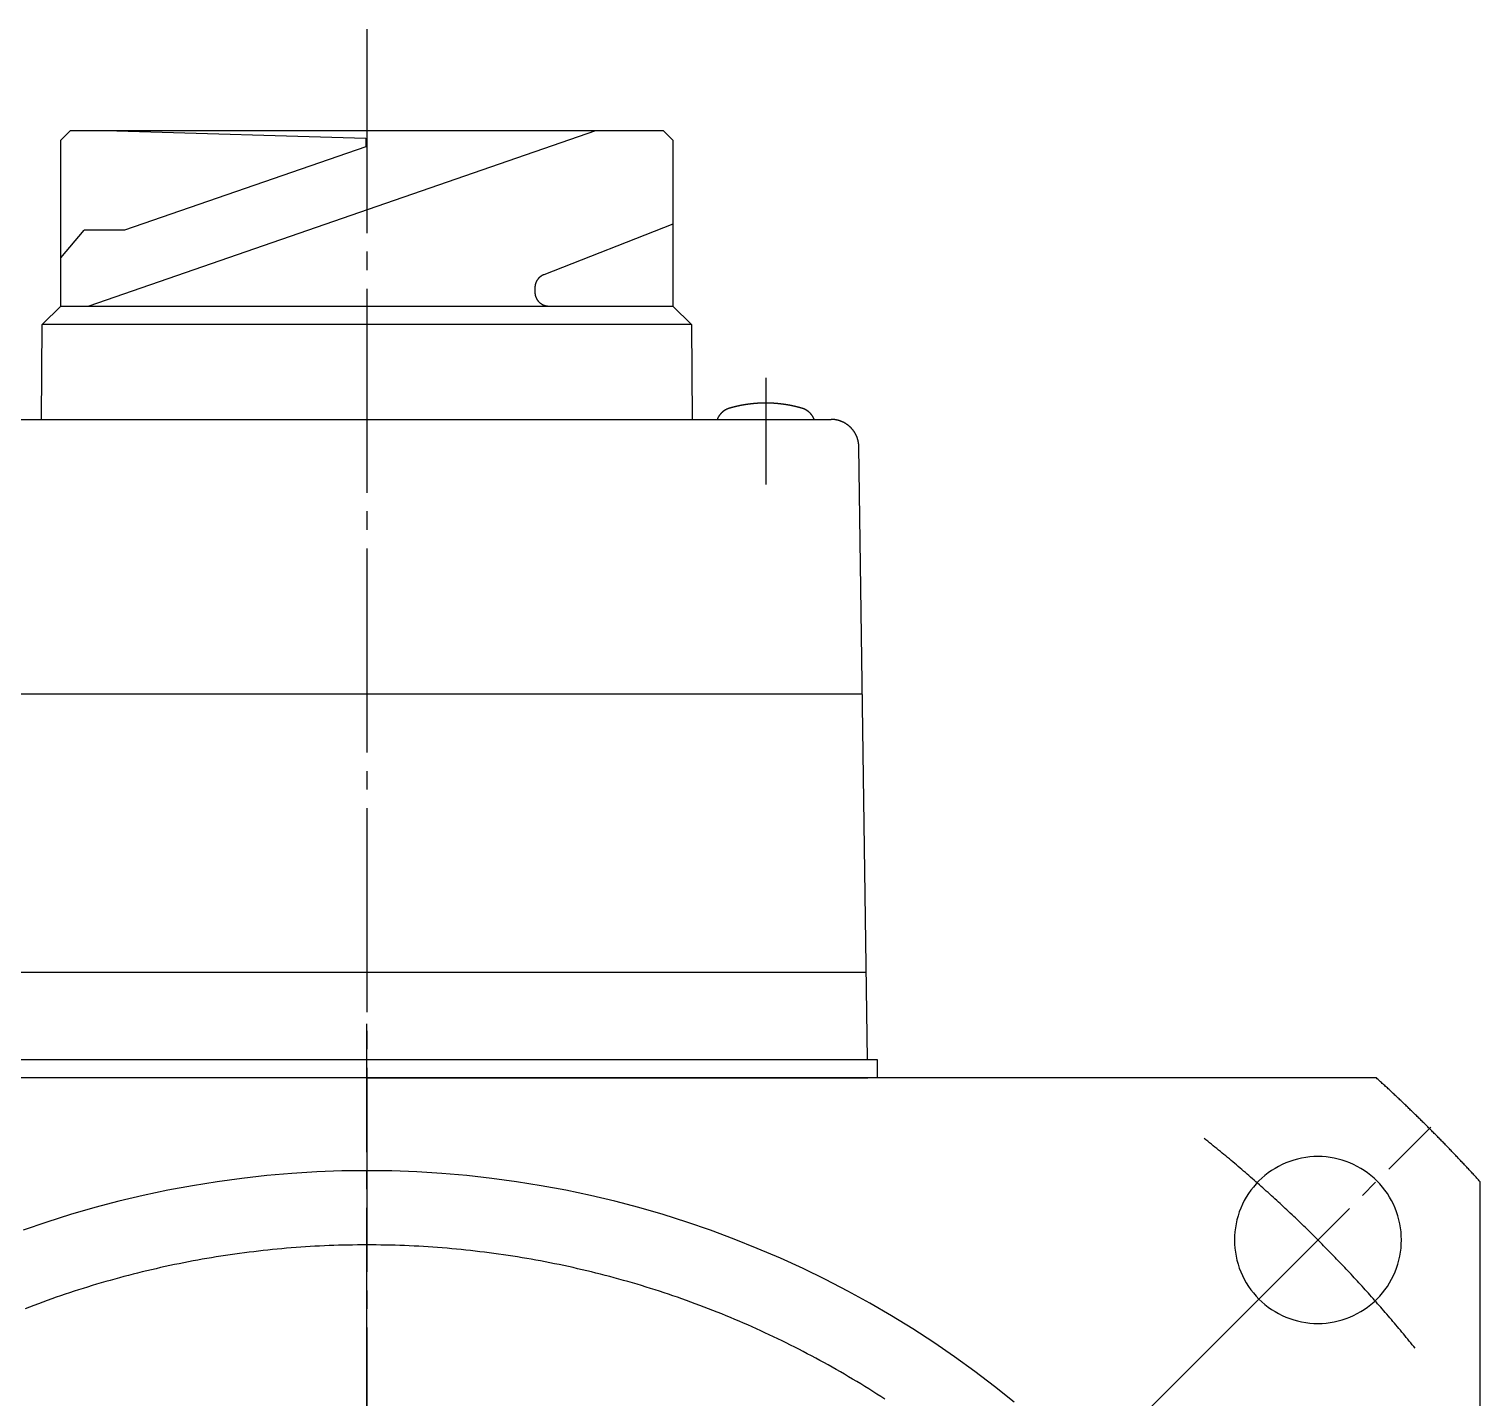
# Model space of a CAD drawing. Extents: x 0 to 707, y 0 to 380.
# Drawn here: x 624.1 to 702.3, y 306.7 to 380.5 of the extents above; entities that cross this region are included whole.
import ezdxf

# ---------------------------------------------------------------- set-up
doc = ezdxf.new("R2010")
doc.units = 0
doc.linetypes.add('DASH_CENTER', pattern=[14, 11, -1, 1, -1])
doc.layers.get('0').update_dxf_attribs({"linetype": 'CONTINUOUS'})

msp = doc.modelspace()

# ---------------------------------------------------------------- linework, layer by layer
at = {"color": 1, "linetype": 'DASH_CENTER'}
for p, q in [((642.259, 380.471), (642.259, 301.224)), ((663.759, 361.671), (663.759, 355.926)), ((642.259, 263.926), (642.259, 326.846)), ((687.443, 309.11), (699.606, 321.272)), ((687.443, 309.11), (656.817, 278.484))]:
    msp.add_line(p, q, dxfattribs=at)
at = {"color": 7, "linetype": 'CONTINUOUS'}
for p, q in [((625.762, 374.476), (626.262, 374.976)), ((658.257, 374.976), (626.262, 374.976)), ((658.257, 374.976), (626.272, 374.976)), ((654.589, 374.976), (627.283, 365.536)), ((628.789, 374.976), (642.201, 374.59)), ((658.757, 374.476), (658.257, 374.976)), ((625.762, 365.536), (625.762, 374.476)), ((642.201, 374.117), (629.199, 369.63)), ((642.201, 374.59), (642.201, 374.117)), ((658.757, 374.476), (658.757, 365.536)), ((658.757, 369.954), (651.796, 367.223)), ((625.762, 368.133), (627.017, 369.63)), ((629.199, 369.63), (627.017, 369.63)), ((651.32, 366.525), (651.32, 366.286)), ((624.762, 364.536), (625.762, 365.536)), ((625.762, 365.536), (652.07, 365.536)), ((652.07, 365.536), (658.757, 365.536)), ((658.757, 365.536), (659.757, 364.536)), ((658.757, 365.536), (659.757, 364.536)), ((624.731, 359.426), (624.762, 364.536)), ((659.757, 364.536), (624.762, 364.536)), ((659.757, 364.536), (659.788, 359.426)), ((617.238, 359.426), (642.259, 359.426)), ((642.259, 359.426), (667.281, 359.426)), ((669.255, 324.926), (668.781, 357.948)), ((615.547, 344.626), (642.259, 344.626)), ((642.259, 344.626), (668.972, 344.626)), ((615.331, 329.626), (642.259, 329.626)), ((642.259, 329.626), (669.187, 329.626)), ((614.759, 324.926), (642.259, 324.926)), ((642.259, 324.926), (669.759, 324.926)), ((669.759, 324.926), (669.759, 323.926)), ((642.259, 323.926), (614.009, 323.926)), ((642.259, 323.926), (669.259, 323.926)), ((696.674, 323.926), (642.259, 323.926)), ((642.259, 323.926), (669.259, 323.926)), ((702.259, 318.341), (702.259, 209.511))]:
    msp.add_line(p, q, dxfattribs=at)
for points in [[(651.796, 367.223, 0), (651.789, 367.22, 0), (651.783, 367.218, 0), (651.776, 367.215, 0), (651.77, 367.212, 0), (651.763, 367.209, 0), (651.757, 367.206, 0), (651.751, 367.203, 0), (651.744, 367.2, 0), (651.738, 367.197, 0), (651.732, 367.194, 0), (651.725, 367.191, 0), (651.719, 367.188, 0), (651.713, 367.185, 0), (651.707, 367.181, 0), (651.701, 367.178, 0), (651.695, 367.174, 0), (651.689, 367.171, 0), (651.683, 367.167, 0), (651.677, 367.163, 0), (651.671, 367.16, 0), (651.665, 367.156, 0), (651.659, 367.152, 0), (651.653, 367.148, 0), (651.647, 367.144, 0), (651.641, 367.14, 0), (651.636, 367.136, 0), (651.63, 367.132, 0), (651.624, 367.128, 0), (651.619, 367.124, 0), (651.613, 367.12, 0), (651.607, 367.115, 0), (651.602, 367.111, 0), (651.596, 367.107, 0), (651.591, 367.102, 0), (651.586, 367.098, 0), (651.58, 367.093, 0), (651.575, 367.089, 0), (651.57, 367.084, 0), (651.565, 367.079, 0), (651.559, 367.075, 0), (651.554, 367.07, 0), (651.549, 367.065, 0), (651.544, 367.06, 0), (651.539, 367.055, 0), (651.534, 367.05, 0), (651.529, 367.045, 0), (651.525, 367.04, 0), (651.52, 367.035, 0), (651.515, 367.03, 0), (651.51, 367.024, 0), (651.506, 367.019, 0), (651.501, 367.014, 0), (651.497, 367.009, 0), (651.492, 367.003, 0), (651.488, 366.998, 0), (651.483, 366.992, 0), (651.479, 366.987, 0), (651.475, 366.981, 0), (651.47, 366.976, 0), (651.466, 366.97, 0), (651.462, 366.964, 0), (651.458, 366.959, 0), (651.454, 366.953, 0), (651.45, 366.947, 0), (651.446, 366.941, 0), (651.442, 366.936, 0), (651.438, 366.93, 0), (651.434, 366.924, 0), (651.431, 366.918, 0), (651.427, 366.912, 0), (651.424, 366.906, 0), (651.42, 366.9, 0), (651.417, 366.894, 0), (651.413, 366.888, 0), (651.41, 366.881, 0), (651.406, 366.875, 0), (651.403, 366.869, 0), (651.4, 366.863, 0), (651.397, 366.856, 0), (651.394, 366.85, 0), (651.391, 366.844, 0), (651.388, 366.837, 0), (651.385, 366.831, 0), (651.382, 366.825, 0), (651.379, 366.818, 0), (651.377, 366.812, 0), (651.374, 366.805, 0), (651.371, 366.799, 0), (651.369, 366.792, 0), (651.366, 366.786, 0), (651.364, 366.779, 0), (651.362, 366.772, 0), (651.359, 366.766, 0), (651.357, 366.759, 0), (651.355, 366.752, 0), (651.353, 366.746, 0), (651.351, 366.739, 0), (651.349, 366.732, 0), (651.347, 366.726, 0), (651.345, 366.719, 0), (651.343, 366.712, 0), (651.342, 366.705, 0), (651.34, 366.698, 0), (651.338, 366.692, 0), (651.337, 366.685, 0), (651.335, 366.678, 0), (651.334, 366.671, 0), (651.333, 366.664, 0), (651.331, 366.657, 0), (651.33, 366.65, 0), (651.329, 366.643, 0), (651.328, 366.636, 0), (651.327, 366.63, 0), (651.326, 366.623, 0), (651.325, 366.616, 0), (651.324, 366.609, 0), (651.323, 366.602, 0), (651.323, 366.595, 0), (651.322, 366.588, 0), (651.322, 366.581, 0), (651.321, 366.574, 0), (651.321, 366.567, 0), (651.32, 366.56, 0), (651.32, 366.553, 0), (651.32, 366.546, 0), (651.32, 366.539, 0), (651.32, 366.532, 0), (651.32, 366.525, 0)], [(651.32, 366.286, 0), (651.32, 366.277, 0), (651.32, 366.268, 0), (651.32, 366.258, 0), (651.32, 366.249, 0), (651.321, 366.24, 0), (651.322, 366.231, 0), (651.322, 366.222, 0), (651.323, 366.213, 0), (651.324, 366.203, 0), (651.325, 366.194, 0), (651.326, 366.185, 0), (651.328, 366.176, 0), (651.329, 366.167, 0), (651.331, 366.158, 0), (651.332, 366.149, 0), (651.334, 366.14, 0), (651.336, 366.131, 0), (651.338, 366.122, 0), (651.34, 366.113, 0), (651.342, 366.104, 0), (651.344, 366.095, 0), (651.347, 366.086, 0), (651.349, 366.077, 0), (651.352, 366.068, 0), (651.355, 366.06, 0), (651.357, 366.051, 0), (651.36, 366.042, 0), (651.363, 366.033, 0), (651.367, 366.025, 0), (651.37, 366.016, 0), (651.373, 366.008, 0), (651.377, 365.999, 0), (651.38, 365.991, 0), (651.384, 365.982, 0), (651.388, 365.974, 0), (651.392, 365.965, 0), (651.396, 365.957, 0), (651.4, 365.949, 0), (651.404, 365.941, 0), (651.408, 365.933, 0), (651.412, 365.924, 0), (651.417, 365.916, 0), (651.422, 365.908, 0), (651.426, 365.901, 0), (651.431, 365.893, 0), (651.436, 365.885, 0), (651.441, 365.877, 0), (651.446, 365.869, 0), (651.451, 365.862, 0), (651.456, 365.854, 0), (651.462, 365.847, 0), (651.467, 365.839, 0), (651.473, 365.832, 0), (651.478, 365.825, 0), (651.484, 365.817, 0), (651.49, 365.81, 0), (651.496, 365.803, 0), (651.502, 365.796, 0), (651.508, 365.789, 0), (651.514, 365.782, 0), (651.52, 365.776, 0), (651.526, 365.769, 0), (651.533, 365.762, 0), (651.539, 365.756, 0), (651.546, 365.749, 0), (651.552, 365.743, 0), (651.559, 365.737, 0), (651.566, 365.73, 0), (651.573, 365.724, 0), (651.58, 365.718, 0), (651.587, 365.712, 0), (651.594, 365.706, 0), (651.601, 365.701, 0), (651.608, 365.695, 0), (651.615, 365.689, 0), (651.623, 365.684, 0), (651.63, 365.678, 0), (651.638, 365.673, 0), (651.645, 365.668, 0), (651.653, 365.662, 0), (651.661, 365.657, 0), (651.668, 365.652, 0), (651.676, 365.648, 0), (651.684, 365.643, 0), (651.692, 365.638, 0), (651.7, 365.634, 0), (651.708, 365.629, 0), (651.716, 365.625, 0), (651.724, 365.62, 0), (651.732, 365.616, 0), (651.741, 365.612, 0), (651.749, 365.608, 0), (651.757, 365.604, 0), (651.766, 365.6, 0), (651.774, 365.597, 0), (651.783, 365.593, 0), (651.791, 365.59, 0), (651.8, 365.586, 0), (651.808, 365.583, 0), (651.817, 365.58, 0), (651.826, 365.577, 0), (651.834, 365.574, 0), (651.843, 365.571, 0), (651.852, 365.568, 0), (651.861, 365.566, 0), (651.869, 365.563, 0), (651.878, 365.561, 0), (651.887, 365.559, 0), (651.896, 365.556, 0), (651.905, 365.554, 0), (651.914, 365.552, 0), (651.923, 365.55, 0), (651.932, 365.549, 0), (651.941, 365.547, 0), (651.95, 365.546, 0), (651.959, 365.544, 0), (651.969, 365.543, 0), (651.978, 365.542, 0), (651.987, 365.541, 0), (651.996, 365.54, 0), (652.005, 365.539, 0), (652.014, 365.538, 0), (652.024, 365.537, 0), (652.033, 365.537, 0), (652.042, 365.537, 0), (652.051, 365.536, 0), (652.06, 365.536, 0), (652.07, 365.536, 0)], [(661.8, 360.026, 0), (661.793, 360.024, 0), (661.786, 360.022, 0), (661.779, 360.02, 0), (661.772, 360.018, 0), (661.765, 360.016, 0), (661.759, 360.013, 0), (661.752, 360.011, 0), (661.745, 360.009, 0), (661.738, 360.006, 0), (661.732, 360.004, 0), (661.725, 360.001, 0), (661.718, 359.999, 0), (661.711, 359.996, 0), (661.705, 359.993, 0), (661.698, 359.991, 0), (661.692, 359.988, 0), (661.685, 359.985, 0), (661.678, 359.982, 0), (661.672, 359.979, 0), (661.665, 359.976, 0), (661.659, 359.973, 0), (661.652, 359.97, 0), (661.646, 359.967, 0), (661.639, 359.964, 0), (661.633, 359.961, 0), (661.626, 359.958, 0), (661.62, 359.954, 0), (661.614, 359.951, 0), (661.607, 359.948, 0), (661.601, 359.944, 0), (661.595, 359.941, 0), (661.588, 359.937, 0), (661.582, 359.934, 0), (661.576, 359.93, 0), (661.57, 359.926, 0), (661.564, 359.923, 0), (661.558, 359.919, 0), (661.551, 359.915, 0), (661.545, 359.911, 0), (661.539, 359.908, 0), (661.533, 359.904, 0), (661.527, 359.9, 0), (661.521, 359.896, 0), (661.515, 359.892, 0), (661.509, 359.888, 0), (661.504, 359.884, 0), (661.498, 359.879, 0), (661.492, 359.875, 0), (661.486, 359.871, 0), (661.48, 359.867, 0), (661.475, 359.862, 0), (661.469, 359.858, 0), (661.463, 359.854, 0), (661.458, 359.849, 0), (661.452, 359.845, 0), (661.446, 359.84, 0), (661.441, 359.836, 0), (661.435, 359.831, 0), (661.43, 359.826, 0), (661.424, 359.822, 0), (661.419, 359.817, 0), (661.414, 359.812, 0), (661.408, 359.807, 0), (661.403, 359.802, 0), (661.398, 359.798, 0), (661.393, 359.793, 0), (661.387, 359.788, 0), (661.382, 359.783, 0), (661.377, 359.778, 0), (661.372, 359.773, 0), (661.367, 359.768, 0), (661.362, 359.762, 0), (661.357, 359.757, 0), (661.352, 359.752, 0), (661.347, 359.747, 0), (661.342, 359.742, 0), (661.337, 359.736, 0), (661.333, 359.731, 0), (661.328, 359.725, 0), (661.323, 359.72, 0), (661.318, 359.715, 0), (661.314, 359.709, 0), (661.309, 359.704, 0), (661.305, 359.698, 0), (661.3, 359.693, 0), (661.296, 359.687, 0), (661.291, 359.681, 0), (661.287, 359.676, 0), (661.282, 359.67, 0), (661.278, 359.664, 0), (661.274, 359.658, 0), (661.27, 359.653, 0), (661.265, 359.647, 0), (661.261, 359.641, 0), (661.257, 359.635, 0), (661.253, 359.629, 0), (661.249, 359.623, 0), (661.245, 359.617, 0), (661.241, 359.611, 0), (661.237, 359.605, 0), (661.233, 359.599, 0), (661.23, 359.593, 0), (661.226, 359.587, 0), (661.222, 359.581, 0), (661.219, 359.575, 0), (661.215, 359.568, 0), (661.211, 359.562, 0), (661.208, 359.556, 0), (661.204, 359.55, 0), (661.201, 359.543, 0), (661.197, 359.537, 0), (661.194, 359.531, 0), (661.191, 359.524, 0), (661.187, 359.518, 0), (661.184, 359.511, 0), (661.181, 359.505, 0), (661.178, 359.499, 0), (661.175, 359.492, 0), (661.172, 359.486, 0), (661.169, 359.479, 0), (661.166, 359.472, 0), (661.163, 359.466, 0), (661.16, 359.459, 0), (661.157, 359.453, 0), (661.155, 359.446, 0), (661.152, 359.439, 0), (661.149, 359.433, 0), (661.147, 359.426, 0)], [(663.759, 360.306, 0), (663.744, 360.306, 0), (663.728, 360.306, 0), (663.713, 360.306, 0), (663.697, 360.306, 0), (663.682, 360.306, 0), (663.666, 360.305, 0), (663.651, 360.305, 0), (663.635, 360.305, 0), (663.62, 360.305, 0), (663.604, 360.304, 0), (663.589, 360.304, 0), (663.573, 360.304, 0), (663.558, 360.303, 0), (663.542, 360.303, 0), (663.527, 360.302, 0), (663.511, 360.302, 0), (663.496, 360.301, 0), (663.48, 360.3, 0), (663.465, 360.3, 0), (663.449, 360.299, 0), (663.434, 360.298, 0), (663.418, 360.298, 0), (663.403, 360.297, 0), (663.387, 360.296, 0), (663.372, 360.295, 0), (663.356, 360.294, 0), (663.341, 360.294, 0), (663.325, 360.293, 0), (663.31, 360.292, 0), (663.294, 360.291, 0), (663.279, 360.29, 0), (663.263, 360.288, 0), (663.248, 360.287, 0), (663.232, 360.286, 0), (663.217, 360.285, 0), (663.201, 360.284, 0), (663.186, 360.283, 0), (663.17, 360.281, 0), (663.155, 360.28, 0), (663.139, 360.279, 0), (663.124, 360.277, 0), (663.109, 360.276, 0), (663.093, 360.274, 0), (663.078, 360.273, 0), (663.062, 360.271, 0), (663.047, 360.27, 0), (663.031, 360.268, 0), (663.016, 360.266, 0), (663, 360.265, 0), (662.985, 360.263, 0), (662.97, 360.261, 0), (662.954, 360.26, 0), (662.939, 360.258, 0), (662.923, 360.256, 0), (662.908, 360.254, 0), (662.893, 360.252, 0), (662.877, 360.25, 0), (662.862, 360.248, 0), (662.846, 360.246, 0), (662.831, 360.244, 0), (662.816, 360.242, 0), (662.8, 360.24, 0), (662.785, 360.238, 0), (662.77, 360.236, 0), (662.754, 360.234, 0), (662.739, 360.231, 0), (662.724, 360.229, 0), (662.708, 360.227, 0), (662.693, 360.224, 0), (662.677, 360.222, 0), (662.662, 360.22, 0), (662.647, 360.217, 0), (662.632, 360.215, 0), (662.616, 360.212, 0), (662.601, 360.21, 0), (662.586, 360.207, 0), (662.57, 360.204, 0), (662.555, 360.202, 0), (662.54, 360.199, 0), (662.524, 360.196, 0), (662.509, 360.194, 0), (662.494, 360.191, 0), (662.479, 360.188, 0), (662.463, 360.185, 0), (662.448, 360.182, 0), (662.433, 360.179, 0), (662.418, 360.176, 0), (662.402, 360.173, 0), (662.387, 360.17, 0), (662.372, 360.167, 0), (662.357, 360.164, 0), (662.342, 360.161, 0), (662.326, 360.158, 0), (662.311, 360.155, 0), (662.296, 360.151, 0), (662.281, 360.148, 0), (662.266, 360.145, 0), (662.251, 360.142, 0), (662.235, 360.138, 0), (662.22, 360.135, 0), (662.205, 360.131, 0), (662.19, 360.128, 0), (662.175, 360.124, 0), (662.16, 360.121, 0), (662.145, 360.117, 0), (662.13, 360.114, 0), (662.115, 360.11, 0), (662.099, 360.106, 0), (662.084, 360.103, 0), (662.069, 360.099, 0), (662.054, 360.095, 0), (662.039, 360.091, 0), (662.024, 360.088, 0), (662.009, 360.084, 0), (661.994, 360.08, 0), (661.979, 360.076, 0), (661.964, 360.072, 0), (661.949, 360.068, 0), (661.934, 360.064, 0), (661.919, 360.06, 0), (661.904, 360.056, 0), (661.889, 360.052, 0), (661.874, 360.047, 0), (661.859, 360.043, 0), (661.844, 360.039, 0), (661.83, 360.035, 0), (661.815, 360.03, 0), (661.8, 360.026, 0)], [(665.719, 360.026, 0), (665.704, 360.03, 0), (665.689, 360.035, 0), (665.674, 360.039, 0), (665.659, 360.043, 0), (665.644, 360.047, 0), (665.629, 360.052, 0), (665.614, 360.056, 0), (665.599, 360.06, 0), (665.585, 360.064, 0), (665.57, 360.068, 0), (665.555, 360.072, 0), (665.54, 360.076, 0), (665.525, 360.08, 0), (665.509, 360.084, 0), (665.494, 360.088, 0), (665.479, 360.091, 0), (665.464, 360.095, 0), (665.449, 360.099, 0), (665.434, 360.103, 0), (665.419, 360.106, 0), (665.404, 360.11, 0), (665.389, 360.114, 0), (665.374, 360.117, 0), (665.359, 360.121, 0), (665.344, 360.124, 0), (665.329, 360.128, 0), (665.313, 360.131, 0), (665.298, 360.135, 0), (665.283, 360.138, 0), (665.268, 360.142, 0), (665.253, 360.145, 0), (665.238, 360.148, 0), (665.223, 360.151, 0), (665.207, 360.155, 0), (665.192, 360.158, 0), (665.177, 360.161, 0), (665.162, 360.164, 0), (665.147, 360.167, 0), (665.131, 360.17, 0), (665.116, 360.173, 0), (665.101, 360.176, 0), (665.086, 360.179, 0), (665.07, 360.182, 0), (665.055, 360.185, 0), (665.04, 360.188, 0), (665.025, 360.191, 0), (665.009, 360.194, 0), (664.994, 360.196, 0), (664.979, 360.199, 0), (664.964, 360.202, 0), (664.948, 360.204, 0), (664.933, 360.207, 0), (664.918, 360.21, 0), (664.902, 360.212, 0), (664.887, 360.215, 0), (664.872, 360.217, 0), (664.856, 360.22, 0), (664.841, 360.222, 0), (664.826, 360.224, 0), (664.81, 360.227, 0), (664.795, 360.229, 0), (664.78, 360.231, 0), (664.764, 360.234, 0), (664.749, 360.236, 0), (664.734, 360.238, 0), (664.718, 360.24, 0), (664.703, 360.242, 0), (664.688, 360.244, 0), (664.672, 360.246, 0), (664.657, 360.248, 0), (664.641, 360.25, 0), (664.626, 360.252, 0), (664.611, 360.254, 0), (664.595, 360.256, 0), (664.58, 360.258, 0), (664.564, 360.26, 0), (664.549, 360.261, 0), (664.534, 360.263, 0), (664.518, 360.265, 0), (664.503, 360.266, 0), (664.487, 360.268, 0), (664.472, 360.27, 0), (664.456, 360.271, 0), (664.441, 360.273, 0), (664.426, 360.274, 0), (664.41, 360.276, 0), (664.395, 360.277, 0), (664.379, 360.279, 0), (664.364, 360.28, 0), (664.348, 360.281, 0), (664.333, 360.283, 0), (664.317, 360.284, 0), (664.302, 360.285, 0), (664.286, 360.286, 0), (664.271, 360.287, 0), (664.255, 360.288, 0), (664.24, 360.29, 0), (664.224, 360.291, 0), (664.209, 360.292, 0), (664.194, 360.293, 0), (664.178, 360.294, 0), (664.163, 360.294, 0), (664.147, 360.295, 0), (664.132, 360.296, 0), (664.116, 360.297, 0), (664.101, 360.298, 0), (664.085, 360.298, 0), (664.07, 360.299, 0), (664.054, 360.3, 0), (664.039, 360.3, 0), (664.023, 360.301, 0), (664.008, 360.302, 0), (663.992, 360.302, 0), (663.977, 360.303, 0), (663.961, 360.303, 0), (663.946, 360.304, 0), (663.93, 360.304, 0), (663.914, 360.304, 0), (663.899, 360.305, 0), (663.883, 360.305, 0), (663.868, 360.305, 0), (663.852, 360.305, 0), (663.837, 360.306, 0), (663.821, 360.306, 0), (663.806, 360.306, 0), (663.79, 360.306, 0), (663.775, 360.306, 0), (663.759, 360.306, 0)], [(666.372, 359.426, 0), (666.369, 359.433, 0), (666.367, 359.439, 0), (666.364, 359.446, 0), (666.361, 359.453, 0), (666.358, 359.459, 0), (666.356, 359.466, 0), (666.353, 359.472, 0), (666.35, 359.479, 0), (666.347, 359.486, 0), (666.344, 359.492, 0), (666.341, 359.499, 0), (666.338, 359.505, 0), (666.334, 359.511, 0), (666.331, 359.518, 0), (666.328, 359.524, 0), (666.325, 359.531, 0), (666.321, 359.537, 0), (666.318, 359.543, 0), (666.314, 359.55, 0), (666.311, 359.556, 0), (666.307, 359.562, 0), (666.304, 359.568, 0), (666.3, 359.575, 0), (666.296, 359.581, 0), (666.293, 359.587, 0), (666.289, 359.593, 0), (666.285, 359.599, 0), (666.281, 359.605, 0), (666.277, 359.611, 0), (666.274, 359.617, 0), (666.27, 359.623, 0), (666.266, 359.629, 0), (666.261, 359.635, 0), (666.257, 359.641, 0), (666.253, 359.647, 0), (666.249, 359.653, 0), (666.245, 359.658, 0), (666.241, 359.664, 0), (666.236, 359.67, 0), (666.232, 359.676, 0), (666.227, 359.681, 0), (666.223, 359.687, 0), (666.219, 359.693, 0), (666.214, 359.698, 0), (666.209, 359.704, 0), (666.205, 359.709, 0), (666.2, 359.715, 0), (666.196, 359.72, 0), (666.191, 359.725, 0), (666.186, 359.731, 0), (666.181, 359.736, 0), (666.176, 359.742, 0), (666.172, 359.747, 0), (666.167, 359.752, 0), (666.162, 359.757, 0), (666.157, 359.762, 0), (666.152, 359.768, 0), (666.147, 359.773, 0), (666.142, 359.778, 0), (666.136, 359.783, 0), (666.131, 359.788, 0), (666.126, 359.793, 0), (666.121, 359.798, 0), (666.116, 359.802, 0), (666.11, 359.807, 0), (666.105, 359.812, 0), (666.1, 359.817, 0), (666.094, 359.822, 0), (666.089, 359.826, 0), (666.083, 359.831, 0), (666.078, 359.836, 0), (666.072, 359.84, 0), (666.067, 359.845, 0), (666.061, 359.849, 0), (666.055, 359.854, 0), (666.05, 359.858, 0), (666.044, 359.862, 0), (666.038, 359.867, 0), (666.033, 359.871, 0), (666.027, 359.875, 0), (666.021, 359.879, 0), (666.015, 359.884, 0), (666.009, 359.888, 0), (666.003, 359.892, 0), (665.997, 359.896, 0), (665.991, 359.9, 0), (665.985, 359.904, 0), (665.979, 359.908, 0), (665.973, 359.911, 0), (665.967, 359.915, 0), (665.961, 359.919, 0), (665.955, 359.923, 0), (665.949, 359.926, 0), (665.943, 359.93, 0), (665.936, 359.934, 0), (665.93, 359.937, 0), (665.924, 359.941, 0), (665.918, 359.944, 0), (665.911, 359.948, 0), (665.905, 359.951, 0), (665.899, 359.954, 0), (665.892, 359.958, 0), (665.886, 359.961, 0), (665.879, 359.964, 0), (665.873, 359.967, 0), (665.866, 359.97, 0), (665.86, 359.973, 0), (665.853, 359.976, 0), (665.847, 359.979, 0), (665.84, 359.982, 0), (665.834, 359.985, 0), (665.827, 359.988, 0), (665.821, 359.991, 0), (665.814, 359.993, 0), (665.807, 359.996, 0), (665.801, 359.999, 0), (665.794, 360.001, 0), (665.787, 360.004, 0), (665.78, 360.006, 0), (665.774, 360.009, 0), (665.767, 360.011, 0), (665.76, 360.013, 0), (665.753, 360.016, 0), (665.746, 360.018, 0), (665.74, 360.02, 0), (665.733, 360.022, 0), (665.726, 360.024, 0), (665.719, 360.026, 0)], [(668.781, 357.948, 0), (668.78, 357.966, 0), (668.78, 357.984, 0), (668.779, 358.002, 0), (668.778, 358.021, 0), (668.776, 358.039, 0), (668.775, 358.057, 0), (668.773, 358.075, 0), (668.771, 358.093, 0), (668.769, 358.111, 0), (668.767, 358.129, 0), (668.764, 358.147, 0), (668.761, 358.165, 0), (668.758, 358.183, 0), (668.755, 358.201, 0), (668.752, 358.219, 0), (668.748, 358.237, 0), (668.744, 358.255, 0), (668.74, 358.273, 0), (668.736, 358.291, 0), (668.731, 358.308, 0), (668.726, 358.326, 0), (668.722, 358.343, 0), (668.716, 358.361, 0), (668.711, 358.378, 0), (668.705, 358.396, 0), (668.7, 358.413, 0), (668.694, 358.43, 0), (668.687, 358.447, 0), (668.681, 358.464, 0), (668.674, 358.481, 0), (668.667, 358.498, 0), (668.66, 358.515, 0), (668.653, 358.532, 0), (668.646, 358.548, 0), (668.638, 358.565, 0), (668.63, 358.581, 0), (668.622, 358.598, 0), (668.614, 358.614, 0), (668.605, 358.63, 0), (668.597, 358.646, 0), (668.588, 358.662, 0), (668.579, 358.678, 0), (668.569, 358.694, 0), (668.56, 358.709, 0), (668.55, 358.725, 0), (668.541, 358.74, 0), (668.531, 358.755, 0), (668.52, 358.771, 0), (668.51, 358.786, 0), (668.499, 358.801, 0), (668.489, 358.815, 0), (668.478, 358.83, 0), (668.467, 358.844, 0), (668.456, 358.859, 0), (668.444, 358.873, 0), (668.433, 358.887, 0), (668.421, 358.901, 0), (668.409, 358.915, 0), (668.397, 358.928, 0), (668.384, 358.942, 0), (668.372, 358.955, 0), (668.359, 358.968, 0), (668.347, 358.981, 0), (668.334, 358.994, 0), (668.321, 359.007, 0), (668.307, 359.02, 0), (668.294, 359.032, 0), (668.281, 359.044, 0), (668.267, 359.056, 0), (668.253, 359.068, 0), (668.239, 359.08, 0), (668.225, 359.092, 0), (668.211, 359.103, 0), (668.196, 359.114, 0), (668.182, 359.125, 0), (668.167, 359.136, 0), (668.152, 359.147, 0), (668.138, 359.157, 0), (668.123, 359.168, 0), (668.107, 359.178, 0), (668.092, 359.188, 0), (668.077, 359.197, 0), (668.061, 359.207, 0), (668.046, 359.216, 0), (668.03, 359.226, 0), (668.014, 359.235, 0), (667.998, 359.244, 0), (667.982, 359.252, 0), (667.966, 359.261, 0), (667.949, 359.269, 0), (667.933, 359.277, 0), (667.917, 359.285, 0), (667.9, 359.292, 0), (667.883, 359.3, 0), (667.867, 359.307, 0), (667.85, 359.314, 0), (667.833, 359.321, 0), (667.816, 359.327, 0), (667.799, 359.334, 0), (667.782, 359.34, 0), (667.764, 359.346, 0), (667.747, 359.352, 0), (667.73, 359.357, 0), (667.712, 359.363, 0), (667.695, 359.368, 0), (667.677, 359.373, 0), (667.66, 359.377, 0), (667.642, 359.382, 0), (667.624, 359.386, 0), (667.606, 359.39, 0), (667.589, 359.394, 0), (667.571, 359.398, 0), (667.553, 359.401, 0), (667.535, 359.404, 0), (667.517, 359.407, 0), (667.499, 359.41, 0), (667.481, 359.413, 0), (667.463, 359.415, 0), (667.445, 359.417, 0), (667.426, 359.419, 0), (667.408, 359.421, 0), (667.39, 359.422, 0), (667.372, 359.423, 0), (667.354, 359.424, 0), (667.335, 359.425, 0), (667.317, 359.426, 0), (667.299, 359.426, 0), (667.281, 359.426, 0)], [(702.259, 318.341, 0), (702.218, 318.387, 0), (702.176, 318.433, 0), (702.135, 318.478, 0), (702.093, 318.524, 0), (702.052, 318.569, 0), (702.01, 318.615, 0), (701.968, 318.66, 0), (701.926, 318.706, 0), (701.885, 318.751, 0), (701.843, 318.797, 0), (701.801, 318.842, 0), (701.759, 318.888, 0), (701.717, 318.933, 0), (701.675, 318.978, 0), (701.633, 319.023, 0), (701.591, 319.069, 0), (701.549, 319.114, 0), (701.507, 319.159, 0), (701.465, 319.204, 0), (701.423, 319.249, 0), (701.381, 319.294, 0), (701.339, 319.339, 0), (701.296, 319.384, 0), (701.254, 319.429, 0), (701.212, 319.474, 0), (701.169, 319.519, 0), (701.127, 319.564, 0), (701.085, 319.609, 0), (701.042, 319.654, 0), (701, 319.699, 0), (700.957, 319.743, 0), (700.915, 319.788, 0), (700.872, 319.833, 0), (700.829, 319.877, 0), (700.787, 319.922, 0), (700.744, 319.967, 0), (700.701, 320.011, 0), (700.659, 320.056, 0), (700.616, 320.1, 0), (700.573, 320.145, 0), (700.53, 320.189, 0), (700.487, 320.233, 0), (700.444, 320.278, 0), (700.401, 320.322, 0), (700.358, 320.366, 0), (700.315, 320.411, 0), (700.272, 320.455, 0), (700.229, 320.499, 0), (700.186, 320.543, 0), (700.143, 320.587, 0), (700.1, 320.631, 0), (700.056, 320.676, 0), (700.013, 320.72, 0), (699.97, 320.764, 0), (699.926, 320.808, 0), (699.883, 320.851, 0), (699.84, 320.895, 0), (699.796, 320.939, 0), (699.753, 320.983, 0), (699.709, 321.027, 0), (699.666, 321.071, 0), (699.622, 321.114, 0), (699.579, 321.158, 0), (699.535, 321.202, 0), (699.491, 321.245, 0), (699.448, 321.289, 0), (699.404, 321.333, 0), (699.36, 321.376, 0), (699.316, 321.42, 0), (699.272, 321.463, 0), (699.229, 321.506, 0), (699.185, 321.55, 0), (699.141, 321.593, 0), (699.097, 321.637, 0), (699.053, 321.68, 0), (699.009, 321.723, 0), (698.965, 321.766, 0), (698.921, 321.81, 0), (698.877, 321.853, 0), (698.832, 321.896, 0), (698.788, 321.939, 0), (698.744, 321.982, 0), (698.7, 322.025, 0), (698.655, 322.068, 0), (698.611, 322.111, 0), (698.567, 322.154, 0), (698.522, 322.197, 0), (698.478, 322.24, 0), (698.433, 322.283, 0), (698.389, 322.325, 0), (698.344, 322.368, 0), (698.3, 322.411, 0), (698.255, 322.453, 0), (698.211, 322.496, 0), (698.166, 322.539, 0), (698.121, 322.581, 0), (698.077, 322.624, 0), (698.032, 322.666, 0), (697.987, 322.709, 0), (697.942, 322.751, 0), (697.897, 322.794, 0), (697.853, 322.836, 0), (697.808, 322.879, 0), (697.763, 322.921, 0), (697.718, 322.963, 0), (697.673, 323.005, 0), (697.628, 323.048, 0), (697.583, 323.09, 0), (697.537, 323.132, 0), (697.492, 323.174, 0), (697.447, 323.216, 0), (697.402, 323.258, 0), (697.357, 323.3, 0), (697.311, 323.342, 0), (697.266, 323.384, 0), (697.221, 323.426, 0), (697.175, 323.468, 0), (697.13, 323.51, 0), (697.085, 323.551, 0), (697.039, 323.593, 0), (696.994, 323.635, 0), (696.948, 323.677, 0), (696.903, 323.718, 0), (696.857, 323.76, 0), (696.811, 323.802, 0), (696.766, 323.843, 0), (696.72, 323.885, 0), (696.674, 323.926, 0)], [(698.025, 315.191, 0), (698.019, 315.412, 0), (698.003, 315.632, 0), (697.976, 315.852, 0), (697.938, 316.069, 0), (697.89, 316.285, 0), (697.831, 316.498, 0), (697.762, 316.707, 0), (697.682, 316.913, 0), (697.593, 317.115, 0), (697.493, 317.313, 0), (697.384, 317.505, 0), (697.266, 317.691, 0), (697.139, 317.872, 0), (697.003, 318.046, 0), (696.859, 318.213, 0), (696.707, 318.373, 0), (696.547, 318.526, 0), (696.379, 318.67, 0), (696.205, 318.806, 0), (696.025, 318.933, 0), (695.838, 319.051, 0), (695.646, 319.16, 0), (695.449, 319.259, 0), (695.247, 319.349, 0), (695.041, 319.428, 0), (694.831, 319.498, 0), (694.618, 319.556, 0), (694.402, 319.605, 0), (694.185, 319.643, 0), (693.966, 319.67, 0), (693.745, 319.686, 0), (693.525, 319.691, 0), (693.304, 319.686, 0), (693.083, 319.67, 0), (692.864, 319.643, 0), (692.647, 319.605, 0), (692.431, 319.556, 0), (692.218, 319.498, 0), (692.009, 319.428, 0), (691.802, 319.349, 0), (691.601, 319.259, 0), (691.403, 319.16, 0), (691.211, 319.051, 0), (691.025, 318.933, 0), (690.844, 318.806, 0), (690.67, 318.67, 0), (690.503, 318.526, 0), (690.343, 318.373, 0), (690.19, 318.213, 0), (690.046, 318.046, 0), (689.91, 317.872, 0), (689.783, 317.691, 0), (689.665, 317.505, 0), (689.556, 317.313, 0), (689.457, 317.115, 0), (689.367, 316.913, 0), (689.288, 316.707, 0), (689.218, 316.498, 0), (689.159, 316.285, 0), (689.111, 316.069, 0), (689.073, 315.852, 0), (689.046, 315.632, 0), (689.03, 315.412, 0), (689.025, 315.191, 0), (689.03, 314.971, 0), (689.046, 314.75, 0), (689.073, 314.531, 0), (689.111, 314.313, 0), (689.159, 314.098, 0), (689.218, 313.885, 0), (689.288, 313.675, 0), (689.367, 313.469, 0), (689.457, 313.267, 0), (689.556, 313.07, 0), (689.665, 312.878, 0), (689.783, 312.691, 0), (689.91, 312.511, 0), (690.046, 312.337, 0), (690.19, 312.169, 0), (690.343, 312.009, 0), (690.503, 311.857, 0), (690.67, 311.713, 0), (690.844, 311.577, 0), (691.025, 311.45, 0), (691.211, 311.332, 0), (691.403, 311.223, 0), (691.601, 311.123, 0), (691.802, 311.034, 0), (692.009, 310.954, 0), (692.218, 310.885, 0), (692.431, 310.826, 0), (692.647, 310.778, 0), (692.864, 310.74, 0), (693.083, 310.713, 0), (693.304, 310.697, 0), (693.525, 310.691, 0), (693.745, 310.697, 0), (693.966, 310.713, 0), (694.185, 310.74, 0), (694.402, 310.778, 0), (694.618, 310.826, 0), (694.831, 310.885, 0), (695.041, 310.954, 0), (695.247, 311.034, 0), (695.449, 311.123, 0), (695.646, 311.223, 0), (695.838, 311.332, 0), (696.025, 311.45, 0), (696.205, 311.577, 0), (696.379, 311.713, 0), (696.547, 311.857, 0), (696.707, 312.009, 0), (696.859, 312.169, 0), (697.003, 312.337, 0), (697.139, 312.511, 0), (697.266, 312.691, 0), (697.384, 312.878, 0), (697.493, 313.07, 0), (697.593, 313.267, 0), (697.682, 313.469, 0), (697.762, 313.675, 0), (697.831, 313.885, 0), (697.89, 314.098, 0), (697.938, 314.313, 0), (697.976, 314.531, 0), (698.003, 314.75, 0), (698.019, 314.971, 0), (698.025, 315.191, 0)], [(698.025, 315.191, 0), (698.019, 315.412, 0), (698.003, 315.632, 0), (697.976, 315.852, 0), (697.938, 316.069, 0), (697.89, 316.285, 0), (697.831, 316.498, 0), (697.762, 316.707, 0), (697.682, 316.913, 0), (697.593, 317.115, 0), (697.493, 317.313, 0), (697.384, 317.505, 0), (697.266, 317.691, 0), (697.139, 317.872, 0), (697.003, 318.046, 0), (696.859, 318.213, 0), (696.707, 318.373, 0), (696.547, 318.526, 0), (696.379, 318.67, 0), (696.205, 318.806, 0), (696.025, 318.933, 0), (695.838, 319.051, 0), (695.646, 319.16, 0), (695.449, 319.259, 0), (695.247, 319.349, 0), (695.041, 319.428, 0), (694.831, 319.498, 0), (694.618, 319.556, 0), (694.402, 319.605, 0), (694.185, 319.643, 0), (693.966, 319.67, 0), (693.745, 319.686, 0), (693.525, 319.691, 0), (693.304, 319.686, 0), (693.083, 319.67, 0), (692.864, 319.643, 0), (692.647, 319.605, 0), (692.431, 319.556, 0), (692.218, 319.498, 0), (692.009, 319.428, 0), (691.802, 319.349, 0), (691.601, 319.259, 0), (691.403, 319.16, 0), (691.211, 319.051, 0), (691.025, 318.933, 0), (690.844, 318.806, 0), (690.67, 318.67, 0), (690.503, 318.526, 0), (690.343, 318.373, 0), (690.19, 318.213, 0), (690.046, 318.046, 0), (689.91, 317.872, 0), (689.783, 317.691, 0), (689.665, 317.505, 0), (689.556, 317.313, 0), (689.457, 317.115, 0), (689.367, 316.913, 0), (689.288, 316.707, 0), (689.218, 316.498, 0), (689.159, 316.285, 0), (689.111, 316.069, 0), (689.073, 315.852, 0), (689.046, 315.632, 0), (689.03, 315.412, 0), (689.025, 315.191, 0), (689.03, 314.971, 0), (689.046, 314.75, 0), (689.073, 314.531, 0), (689.111, 314.313, 0), (689.159, 314.098, 0), (689.218, 313.885, 0), (689.288, 313.675, 0), (689.367, 313.469, 0), (689.457, 313.267, 0), (689.556, 313.07, 0), (689.665, 312.878, 0), (689.783, 312.691, 0), (689.91, 312.511, 0), (690.046, 312.337, 0), (690.19, 312.169, 0), (690.343, 312.009, 0), (690.503, 311.857, 0), (690.67, 311.713, 0), (690.844, 311.577, 0), (691.025, 311.45, 0), (691.211, 311.332, 0), (691.403, 311.223, 0), (691.601, 311.123, 0), (691.802, 311.034, 0), (692.009, 310.954, 0), (692.218, 310.885, 0), (692.431, 310.826, 0), (692.647, 310.778, 0), (692.864, 310.74, 0), (693.083, 310.713, 0), (693.304, 310.697, 0), (693.525, 310.691, 0), (693.745, 310.697, 0), (693.966, 310.713, 0), (694.185, 310.74, 0), (694.402, 310.778, 0), (694.618, 310.826, 0), (694.831, 310.885, 0), (695.041, 310.954, 0), (695.247, 311.034, 0), (695.449, 311.123, 0), (695.646, 311.223, 0), (695.838, 311.332, 0), (696.025, 311.45, 0), (696.205, 311.577, 0), (696.379, 311.713, 0), (696.547, 311.857, 0), (696.707, 312.009, 0), (696.859, 312.169, 0), (697.003, 312.337, 0), (697.139, 312.511, 0), (697.266, 312.691, 0), (697.384, 312.878, 0), (697.493, 313.07, 0), (697.593, 313.267, 0), (697.682, 313.469, 0), (697.762, 313.675, 0), (697.831, 313.885, 0), (697.89, 314.098, 0), (697.938, 314.313, 0), (697.976, 314.531, 0), (698.003, 314.75, 0), (698.019, 314.971, 0), (698.025, 315.191, 0)], [(642.259, 318.926, 0), (640.91, 318.91, 0), (639.561, 318.86, 0), (638.213, 318.777, 0), (636.868, 318.661, 0), (635.527, 318.512, 0), (634.189, 318.331, 0), (632.856, 318.116, 0), (631.529, 317.869, 0), (630.209, 317.59, 0), (628.895, 317.278, 0), (627.59, 316.934, 0), (626.294, 316.558, 0), (625.007, 316.15, 0), (623.73, 315.711, 0)], [(677.151, 306.442, 0), (676.097, 307.285, 0), (675.023, 308.103, 0), (673.929, 308.893, 0), (672.816, 309.657, 0), (671.684, 310.393, 0), (670.535, 311.101, 0), (669.369, 311.781, 0), (668.186, 312.432, 0), (666.988, 313.053, 0), (665.775, 313.645, 0), (664.548, 314.208, 0), (663.307, 314.739, 0), (662.054, 315.241, 0), (660.788, 315.711, 0), (659.512, 316.15, 0), (658.225, 316.558, 0), (656.929, 316.934, 0), (655.623, 317.278, 0), (654.31, 317.59, 0), (652.989, 317.869, 0), (651.662, 318.116, 0), (650.33, 318.331, 0), (648.992, 318.512, 0), (647.65, 318.661, 0), (646.305, 318.777, 0), (644.958, 318.86, 0), (643.609, 318.91, 0), (642.259, 318.926, 0)], [(642.259, 314.926, 0), (642.005, 314.925, 0), (641.75, 314.924, 0), (641.496, 314.92, 0), (641.241, 314.916, 0), (640.986, 314.91, 0), (640.732, 314.903, 0), (640.477, 314.895, 0), (640.223, 314.885, 0), (639.969, 314.875, 0), (639.714, 314.863, 0), (639.46, 314.849, 0), (639.206, 314.835, 0), (638.952, 314.819, 0), (638.698, 314.802, 0), (638.444, 314.783, 0), (638.19, 314.763, 0), (637.936, 314.743, 0), (637.682, 314.72, 0), (637.429, 314.697, 0), (637.175, 314.672, 0), (636.922, 314.646, 0), (636.669, 314.619, 0), (636.416, 314.59, 0), (636.163, 314.56, 0), (635.91, 314.529, 0), (635.658, 314.497, 0), (635.405, 314.463, 0), (635.153, 314.429, 0), (634.901, 314.392, 0), (634.649, 314.355, 0), (634.398, 314.316, 0), (634.146, 314.277, 0), (633.895, 314.235, 0), (633.644, 314.193, 0), (633.393, 314.149, 0), (633.142, 314.105, 0), (632.892, 314.058, 0), (632.642, 314.011, 0), (632.392, 313.962, 0), (632.142, 313.913, 0), (631.893, 313.861, 0), (631.644, 313.809, 0), (631.395, 313.755, 0), (631.146, 313.701, 0), (630.898, 313.644, 0), (630.65, 313.587, 0), (630.402, 313.528, 0), (630.154, 313.469, 0), (629.907, 313.408, 0), (629.66, 313.345, 0), (629.414, 313.282, 0), (629.167, 313.217, 0), (628.921, 313.151, 0), (628.676, 313.084, 0), (628.431, 313.015, 0), (628.186, 312.946, 0), (627.941, 312.875, 0), (627.697, 312.803, 0), (627.453, 312.73, 0), (627.21, 312.655, 0), (626.967, 312.579, 0), (626.724, 312.502, 0), (626.482, 312.424, 0), (626.24, 312.345, 0), (625.998, 312.264, 0), (625.757, 312.182, 0), (625.516, 312.099, 0), (625.276, 312.015, 0), (625.036, 311.93, 0), (624.797, 311.843, 0), (624.558, 311.755, 0), (624.319, 311.666, 0), (624.081, 311.576, 0), (623.843, 311.485, 0)], [(670.172, 306.61, 0), (669.958, 306.749, 0), (669.744, 306.886, 0), (669.529, 307.023, 0), (669.314, 307.159, 0), (669.097, 307.293, 0), (668.881, 307.427, 0), (668.663, 307.559, 0), (668.445, 307.69, 0), (668.226, 307.821, 0), (668.007, 307.95, 0), (667.787, 308.078, 0), (667.566, 308.205, 0), (667.344, 308.33, 0), (667.122, 308.455, 0), (666.9, 308.579, 0), (666.677, 308.701, 0), (666.453, 308.822, 0), (666.228, 308.943, 0), (666.003, 309.062, 0), (665.778, 309.18, 0), (665.551, 309.297, 0), (665.325, 309.412, 0), (665.097, 309.527, 0), (664.869, 309.64, 0), (664.641, 309.753, 0), (664.412, 309.864, 0), (664.182, 309.974, 0), (663.952, 310.083, 0), (663.721, 310.19, 0), (663.49, 310.297, 0), (663.258, 310.402, 0), (663.026, 310.507, 0), (662.793, 310.61, 0), (662.56, 310.712, 0), (662.326, 310.812, 0), (662.092, 310.912, 0), (661.857, 311.01, 0), (661.621, 311.108, 0), (661.386, 311.204, 0), (661.149, 311.299, 0), (660.913, 311.392, 0), (660.675, 311.485, 0), (660.438, 311.576, 0), (660.2, 311.666, 0), (659.961, 311.755, 0), (659.722, 311.843, 0), (659.483, 311.93, 0), (659.243, 312.015, 0), (659.002, 312.099, 0), (658.762, 312.182, 0), (658.521, 312.264, 0), (658.279, 312.345, 0), (658.037, 312.424, 0), (657.795, 312.502, 0), (657.552, 312.579, 0), (657.309, 312.655, 0), (657.066, 312.73, 0), (656.822, 312.803, 0), (656.577, 312.875, 0), (656.333, 312.946, 0), (656.088, 313.015, 0), (655.843, 313.084, 0), (655.597, 313.151, 0), (655.351, 313.217, 0), (655.105, 313.282, 0), (654.858, 313.345, 0), (654.612, 313.408, 0), (654.364, 313.469, 0), (654.117, 313.528, 0), (653.869, 313.587, 0), (653.621, 313.644, 0), (653.373, 313.701, 0), (653.124, 313.755, 0), (652.875, 313.809, 0), (652.626, 313.861, 0), (652.377, 313.913, 0), (652.127, 313.962, 0), (651.877, 314.011, 0), (651.627, 314.058, 0), (651.376, 314.105, 0), (651.126, 314.149, 0), (650.875, 314.193, 0), (650.624, 314.235, 0), (650.373, 314.277, 0), (650.121, 314.316, 0), (649.869, 314.355, 0), (649.618, 314.392, 0), (649.365, 314.429, 0), (649.113, 314.463, 0), (648.861, 314.497, 0), (648.608, 314.529, 0), (648.356, 314.56, 0), (648.103, 314.59, 0), (647.85, 314.619, 0), (647.597, 314.646, 0), (647.343, 314.672, 0), (647.09, 314.697, 0), (646.836, 314.72, 0), (646.583, 314.743, 0), (646.329, 314.763, 0), (646.075, 314.783, 0), (645.821, 314.802, 0), (645.567, 314.819, 0), (645.313, 314.835, 0), (645.059, 314.849, 0), (644.804, 314.863, 0), (644.55, 314.875, 0), (644.296, 314.885, 0), (644.041, 314.895, 0), (643.787, 314.903, 0), (643.532, 314.91, 0), (643.278, 314.916, 0), (643.023, 314.92, 0), (642.769, 314.924, 0), (642.514, 314.925, 0), (642.259, 314.926, 0)]]:
    msp.add_polyline3d(points, dxfattribs=at)
at = {"color": 1, "linetype": 'DASH_CENTER'}
msp.add_polyline3d([(698.764, 309.352, 0), (698.685, 309.45, 0), (698.606, 309.547, 0), (698.527, 309.645, 0), (698.448, 309.742, 0), (698.368, 309.84, 0), (698.289, 309.937, 0), (698.209, 310.034, 0), (698.129, 310.131, 0), (698.049, 310.227, 0), (697.968, 310.324, 0), (697.888, 310.42, 0), (697.807, 310.517, 0), (697.726, 310.613, 0), (697.645, 310.709, 0), (697.564, 310.805, 0), (697.483, 310.901, 0), (697.401, 310.996, 0), (697.32, 311.092, 0), (697.238, 311.187, 0), (697.156, 311.282, 0), (697.074, 311.377, 0), (696.992, 311.472, 0), (696.909, 311.567, 0), (696.826, 311.662, 0), (696.744, 311.756, 0), (696.661, 311.85, 0), (696.578, 311.945, 0), (696.494, 312.039, 0), (696.411, 312.132, 0), (696.327, 312.226, 0), (696.244, 312.32, 0), (696.16, 312.413, 0), (696.075, 312.507, 0), (695.991, 312.6, 0), (695.907, 312.693, 0), (695.822, 312.786, 0), (695.737, 312.878, 0), (695.653, 312.971, 0), (695.568, 313.064, 0), (695.482, 313.156, 0), (695.397, 313.248, 0), (695.311, 313.34, 0), (695.226, 313.432, 0), (695.14, 313.523, 0), (695.054, 313.615, 0), (694.968, 313.706, 0), (694.881, 313.798, 0), (694.795, 313.889, 0), (694.708, 313.98, 0), (694.621, 314.071, 0), (694.534, 314.161, 0), (694.447, 314.252, 0), (694.36, 314.342, 0), (694.273, 314.432, 0), (694.185, 314.522, 0), (694.097, 314.612, 0), (694.009, 314.702, 0), (693.921, 314.792, 0), (693.833, 314.881, 0), (693.745, 314.97, 0), (693.656, 315.059, 0), (693.567, 315.148, 0), (693.479, 315.237, 0), (693.39, 315.326, 0), (693.301, 315.414, 0), (693.211, 315.503, 0), (693.122, 315.591, 0), (693.032, 315.679, 0), (692.942, 315.767, 0), (692.853, 315.855, 0), (692.762, 315.942, 0), (692.672, 316.03, 0), (692.582, 316.117, 0), (692.491, 316.204, 0), (692.401, 316.291, 0), (692.31, 316.378, 0), (692.219, 316.464, 0), (692.128, 316.551, 0), (692.037, 316.637, 0), (691.945, 316.723, 0), (691.854, 316.809, 0), (691.762, 316.895, 0), (691.67, 316.981, 0), (691.578, 317.067, 0), (691.486, 317.152, 0), (691.394, 317.237, 0), (691.301, 317.322, 0), (691.209, 317.407, 0), (691.116, 317.492, 0), (691.023, 317.576, 0), (690.93, 317.661, 0), (690.837, 317.745, 0), (690.743, 317.829, 0), (690.65, 317.913, 0), (690.556, 317.997, 0), (690.463, 318.08, 0), (690.369, 318.164, 0), (690.275, 318.247, 0), (690.18, 318.33, 0), (690.086, 318.413, 0), (689.992, 318.496, 0), (689.897, 318.579, 0), (689.802, 318.661, 0), (689.707, 318.743, 0), (689.612, 318.826, 0), (689.517, 318.907, 0), (689.422, 318.989, 0), (689.326, 319.071, 0), (689.231, 319.152, 0), (689.135, 319.234, 0), (689.039, 319.315, 0), (688.943, 319.396, 0), (688.847, 319.477, 0), (688.75, 319.557, 0), (688.654, 319.638, 0), (688.557, 319.718, 0), (688.461, 319.798, 0), (688.364, 319.878, 0), (688.267, 319.958, 0), (688.17, 320.038, 0), (688.072, 320.117, 0), (687.975, 320.196, 0), (687.877, 320.275, 0), (687.78, 320.354, 0), (687.682, 320.433, 0), (687.584, 320.512, 0), (687.486, 320.59, 0), (687.387, 320.669, 0)], dxfattribs=at)

doc.saveas('drawing.dxf')
